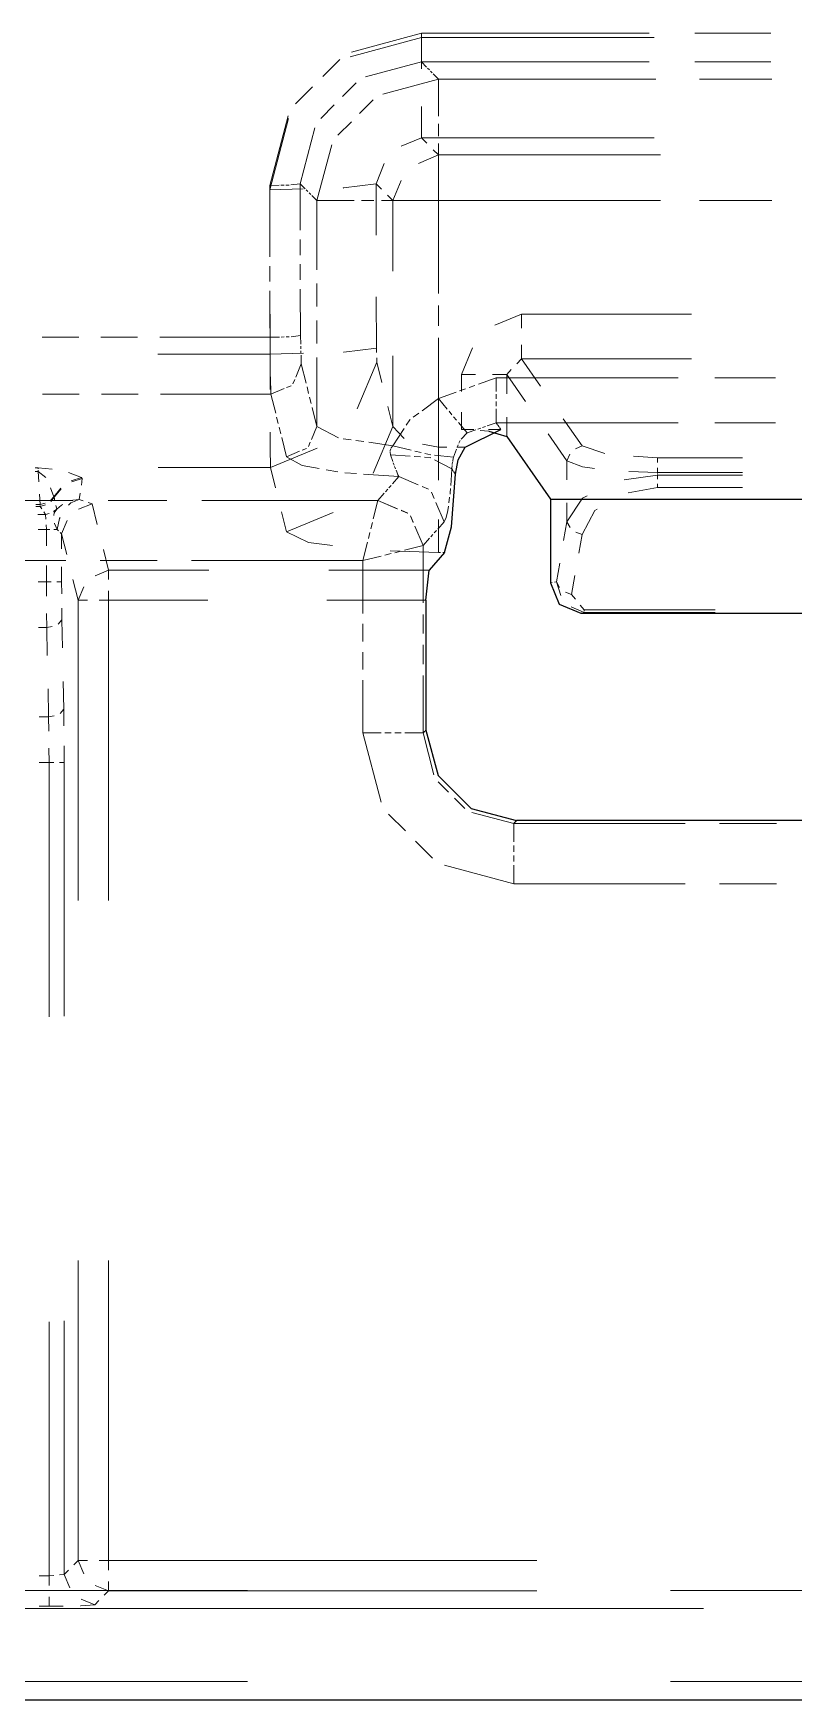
# Model space of a CAD drawing. Header units: millimetres. Extents: x 0 to 1989, y -338 to 950.
# Drawn here: x 1113.3 to 1138.3, y 122.1 to 176.9 of the extents above; entities that cross this region are included whole.
import ezdxf

# ---------------------------------------------------------------- set-up
doc = ezdxf.new("R2010")
doc.units = ezdxf.units.MM
doc.layers.add('DETAIL', color=8, linetype='Continuous')
doc.layers.add('FINE', color=9, linetype='Continuous')

msp = doc.modelspace()

# ---------------------------------------------------------------- linework, layer by layer
at = {"layer": 'DETAIL', "lineweight": 25}
for p, q in [((1127.504, 163.289), (1128.682, 163.874)), ((1128.288, 163.821), (1128.876, 163.642)), ((1130.31, 161.582), (1130.31, 158.83)), ((1126.833, 159.823), (1126.326, 159.243)), ((1126.221, 158.253), (1126.326, 159.243)), ((1126.221, 158.253), (1126.221, 153.981)), ((1131.316, 157.832), (1145.305, 157.832)), ((1147.422, 151.003), (1129.198, 151.003)), ((67.81, 122.082), (1203.81, 122.082))]:
    msp.add_line(p, q, dxfattribs=at)
for points in [[(1128.876, 163.642), (1130.31, 161.582), (1146.31, 161.582)], [(1126.833, 159.823), (1127.059, 160.675), (1127.189, 162.403), (1127.28, 162.874), (1127.504, 163.289)], [(1130.31, 158.83), (1130.605, 158.124), (1131.316, 157.832)], [(1126.221, 153.981), (1126.618, 152.489), (1127.706, 151.401), (1129.198, 151.003)]]:
    msp.add_lwpolyline(points, dxfattribs=at)
at = {"layer": 'FINE', "lineweight": 9}
for p, q in [((1126.07, 176.765), (1123.727, 176.136)), ((1123.775, 176.291), (1126.07, 176.907)), ((1126.07, 176.907), (1126.07, 176.619)), ((1126.07, 176.907), (1133.564, 176.907)), ((1126.07, 175.734), (1126.07, 176.765)), ((1133.72, 176.765), (1126.07, 176.765)), ((1126.07, 176.561), (1126.07, 176.465)), ((1135.063, 176.907), (1137.561, 176.907)), ((1122.826, 175.487), (1123.385, 176.048)), ((1126.07, 176.407), (1126.07, 176.311)), ((1126.07, 175.964), (1124.233, 175.472)), ((1126.07, 175.964), (1126.242, 175.792)), ((1133.564, 175.964), (1126.07, 175.964)), ((1126.276, 175.758), (1126.334, 175.701)), ((1126.368, 175.666), (1126.425, 175.609)), ((1126.46, 175.575), (1126.632, 175.402)), ((1137.561, 175.964), (1135.063, 175.964)), ((1121.931, 174.589), (1122.491, 175.15)), ((1123.922, 175.277), (1123.475, 174.828)), ((1126.632, 175.402), (1124.797, 174.909)), ((1126.632, 175.402), (1133.782, 175.402)), ((1135.212, 175.402), (1137.595, 175.402)), ((1123.206, 174.558), (1122.759, 174.109)), ((1124.485, 174.716), (1124.037, 174.268)), ((1121.083, 171.9), (1121.692, 174.197)), ((1121.705, 174.103), (1121.083, 171.759)), ((1123.769, 173.999), (1123.321, 173.552)), ((1126.632, 173.934), (1126.632, 173.526)), ((1122.568, 173.795), (1122.082, 171.957)), ((1125.406, 173.19), (1126.07, 173.466)), ((1126.07, 173.466), (1126.245, 173.29)), ((1126.07, 173.466), (1133.72, 173.466)), ((1126.632, 173.281), (1126.632, 172.873)), ((1126.632, 172.904), (1125.97, 172.629)), ((1126.456, 173.079), (1126.632, 172.904)), ((1126.632, 172.904), (1133.931, 172.904)), ((1124.581, 171.957), (1124.849, 172.623)), ((1126.632, 172.629), (1126.632, 171.405)), ((1121.39, 171.908), (1121.083, 171.9)), ((1121.086, 170.371), (1121.083, 171.9)), ((1122.179, 171.786), (1121.083, 171.759)), ((1121.083, 171.759), (1121.086, 170.07)), ((1121.553, 171.912), (1121.451, 171.909)), ((1121.717, 171.916), (1121.614, 171.913)), ((1122.082, 171.957), (1121.778, 171.917)), ((1122.251, 171.788), (1122.082, 171.957)), ((1122.082, 171.957), (1122.085, 170.428)), ((1122.341, 171.698), (1122.285, 171.754)), ((1122.431, 171.608), (1122.375, 171.664)), ((1124.753, 171.784), (1124.581, 171.957)), ((1124.584, 170.268), (1124.581, 171.957)), ((1125.408, 172.067), (1125.133, 171.405)), ((1126.632, 171.873), (1126.632, 171.405)), ((1122.634, 171.405), (1122.465, 171.574)), ((1122.634, 169.128), (1122.634, 171.405)), ((1124.103, 171.405), (1124.511, 171.405)), ((1124.756, 171.405), (1125.163, 171.405)), ((1125.133, 171.405), (1124.96, 171.577)), ((1125.133, 169.081), (1125.133, 171.405)), ((1125.408, 171.405), (1126.632, 171.405)), ((1126.163, 171.405), (1126.632, 171.405)), ((1126.632, 171.405), (1126.632, 168.869)), ((1133.931, 171.405), (1126.632, 171.405)), ((1137.595, 171.405), (1135.212, 171.405)), ((1121.088, 169.556), (1121.086, 170.065)), ((1122.086, 170.122), (1122.087, 169.612)), ((1121.089, 168.74), (1121.088, 169.25)), ((1122.087, 169.307), (1122.089, 168.797)), ((1126.632, 169.011), (1126.632, 168.346)), ((1121.093, 166.905), (1121.09, 168.434)), ((1122.089, 168.491), (1122.092, 166.962)), ((1122.634, 167.914), (1122.634, 168.673)), ((1121.09, 168.043), (1121.094, 166.354)), ((1124.592, 166.552), (1124.588, 168.241)), ((1126.632, 167.947), (1126.632, 167.282)), ((1122.634, 166.699), (1122.634, 167.459)), ((1129.359, 167.671), (1128.484, 167.308)), ((1129.359, 167.21), (1129.359, 167.671)), ((1134.954, 167.671), (1129.359, 167.671)), ((1113.596, 166.905), (1114.805, 166.905)), ((1115.53, 166.905), (1116.74, 166.905)), ((1117.465, 166.905), (1121.093, 166.905)), ((1121.399, 166.913), (1121.093, 166.905)), ((1121.097, 166.334), (1121.093, 166.905)), ((1121.563, 166.917), (1121.461, 166.914)), ((1121.727, 166.921), (1121.624, 166.918)), ((1122.092, 166.962), (1121.788, 166.923)), ((1122.092, 166.962), (1122.101, 166.676)), ((1126.632, 166.883), (1126.632, 164.888)), ((1121.094, 166.354), (1117.405, 166.354)), ((1122.189, 166.381), (1121.094, 166.354)), ((1121.094, 166.354), (1121.095, 165.187)), ((1121.099, 166.029), (1121.098, 166.219)), ((1122.103, 166.619), (1122.106, 166.524)), ((1122.108, 166.466), (1122.111, 166.371)), ((1122.113, 166.314), (1122.122, 166.028)), ((1122.634, 163.967), (1122.634, 166.244)), ((1124.596, 166.406), (1124.592, 166.552)), ((1124.606, 166.086), (1124.602, 166.231)), ((1125.133, 163.967), (1125.133, 166.292)), ((1127.746, 166.561), (1127.387, 165.683)), ((1129.208, 166.035), (1129.359, 166.194)), ((1129.359, 166.194), (1129.359, 166.656)), ((1129.982, 165.3), (1129.359, 166.194)), ((1129.359, 166.194), (1134.954, 166.194)), ((1121.102, 165.724), (1121.1, 165.914)), ((1121.123, 165.038), (1121.104, 165.61)), ((1122.122, 166.028), (1121.941, 165.599)), ((1122.122, 166.028), (1122.279, 165.397)), ((1123.96, 164.553), (1124.606, 166.086)), ((1124.771, 165.423), (1124.606, 166.086)), ((1126.632, 165.825), (1126.632, 163.289)), ((1127.852, 165.683), (1127.387, 165.683)), ((1127.387, 165.683), (1127.387, 165.118)), ((1127.947, 165.364), (1128.527, 165.573)), ((1128.876, 165.683), (1128.411, 165.683)), ((1128.527, 165.121), (1128.527, 165.573)), ((1128.527, 165.573), (1134.517, 165.573)), ((1128.876, 165.683), (1129.027, 165.843)), ((1135.715, 165.573), (1137.711, 165.573)), ((1114.819, 165.038), (1113.607, 165.038)), ((1116.758, 165.038), (1115.546, 165.038)), ((1121.553, 165.216), (1121.123, 165.038)), ((1121.783, 165.311), (1121.639, 165.252)), ((1121.905, 165.513), (1121.845, 165.371)), ((1122.31, 165.271), (1122.363, 165.061)), ((1126.632, 164.888), (1127.212, 165.098)), ((1127.328, 165.14), (1127.522, 165.21)), ((1127.638, 165.252), (1127.831, 165.322)), ((1128.527, 164.88), (1128.527, 165.031)), ((1122.394, 164.935), (1122.446, 164.725)), ((1122.478, 164.598), (1122.634, 163.967)), ((1125.133, 163.967), (1124.968, 164.629)), ((1126.092, 164.49), (1126.632, 164.888)), ((1126.92, 164.543), (1126.632, 164.888)), ((1128.527, 164.639), (1128.527, 164.79)), ((1128.527, 164.096), (1128.527, 164.548)), ((1121.363, 164.071), (1121.311, 164.281)), ((1121.447, 163.734), (1121.394, 163.944)), ((1122.634, 163.967), (1122.454, 163.538)), ((1122.634, 163.967), (1123.341, 163.596)), ((1124.487, 162.434), (1125.133, 163.967)), ((1125.504, 163.577), (1125.133, 163.967)), ((1125.804, 164.278), (1125.984, 164.41)), ((1127.074, 164.36), (1126.978, 164.475)), ((1127.227, 164.176), (1127.131, 164.291)), ((1127.573, 163.763), (1127.285, 164.107)), ((1127.387, 164.439), (1127.387, 163.874)), ((1128.177, 163.974), (1128.079, 163.94)), ((1128.527, 164.096), (1128.235, 163.994)), ((1128.575, 164.028), (1128.527, 164.096)), ((1134.517, 164.096), (1128.527, 164.096)), ((1128.6, 163.992), (1128.584, 164.015)), ((1128.625, 163.956), (1128.609, 163.978)), ((1128.682, 163.874), (1128.635, 163.942)), ((1128.876, 163.642), (1128.876, 164.28)), ((1131.352, 163.332), (1130.729, 164.226)), ((1137.711, 164.096), (1135.715, 164.096)), ((1121.635, 162.977), (1121.478, 163.608)), ((1122.417, 163.452), (1122.357, 163.309)), ((1123.497, 163.569), (1123.76, 163.532)), ((1123.918, 163.51), (1124.182, 163.473)), ((1124.34, 163.451), (1125.13, 163.34)), ((1125.13, 163.34), (1125.498, 163.901)), ((1126.632, 163.289), (1126.103, 163.389)), ((1127.347, 163.506), (1127.297, 163.424)), ((1127.573, 163.763), (1127.383, 163.549)), ((1127.387, 163.874), (1127.669, 163.858)), ((1127.387, 163.874), (1127.792, 163.874)), ((1127.865, 163.865), (1127.573, 163.763)), ((1128.021, 163.919), (1127.924, 163.885)), ((1128.007, 163.838), (1128.288, 163.821)), ((1128.278, 163.874), (1128.682, 163.874)), ((1130.237, 163.728), (1130.856, 162.84)), ((1121.109, 162.619), (1122.646, 163.256)), ((1122.065, 163.155), (1121.635, 162.977)), ((1122.295, 163.25), (1122.151, 163.191)), ((1125.042, 163.155), (1125.047, 163.189)), ((1125.052, 163.208), (1125.065, 163.239)), ((1125.053, 163.036), (1125.698, 162.993)), ((1125.735, 163.195), (1125.13, 163.34)), ((1125.827, 162.985), (1126.042, 162.97)), ((1126.058, 163.117), (1125.856, 163.165)), ((1126.38, 163.039), (1126.179, 163.088)), ((1126.498, 162.877), (1127.07, 162.574)), ((1127.124, 162.961), (1126.505, 163.026)), ((1126.632, 162.206), (1126.632, 163.289)), ((1126.904, 163.289), (1126.632, 163.289)), ((1127.504, 163.289), (1127.232, 163.289)), ((1127.274, 163.372), (1127.241, 163.283)), ((1130.949, 163.056), (1130.856, 162.84)), ((1130.856, 162.84), (1130.856, 162.212)), ((1131.352, 163.332), (1131.136, 163.24)), ((1132.102, 163.081), (1131.352, 163.332)), ((1133.834, 162.945), (1133.045, 162.997)), ((1136.632, 162.945), (1133.834, 162.945)), ((1133.834, 162.945), (1133.834, 162.791)), ((1113.47, 162.614), (1113.37, 162.614)), ((1113.37, 162.49), (1113.47, 162.49)), ((1113.47, 162.614), (1113.47, 162.575)), ((1113.927, 162.566), (1113.47, 162.614)), ((1113.47, 162.529), (1113.47, 162.49)), ((1113.47, 162.49), (1113.49, 162.15)), ((1113.47, 162.49), (1113.716, 162.292)), ((1114.892, 162.294), (1114.464, 162.46)), ((1114.892, 162.294), (1114.551, 162.18)), ((1114.904, 162.284), (1114.892, 162.294)), ((1117.415, 162.619), (1121.109, 162.619)), ((1121.109, 162.619), (1121.273, 161.958)), ((1123.322, 162.483), (1122.941, 162.55)), ((1123.937, 162.424), (1123.551, 162.452)), ((1125.326, 162.323), (1124.168, 162.407)), ((1125.116, 162.083), (1125.326, 162.323)), ((1125.219, 162.583), (1125.191, 162.655)), ((1125.326, 162.323), (1125.964, 162.052)), ((1127.07, 162.574), (1127.106, 162.522)), ((1127.099, 162.82), (1127.092, 162.78)), ((1127.113, 162.512), (1127.126, 162.494)), ((1127.133, 162.484), (1127.145, 162.466)), ((1127.152, 162.456), (1127.189, 162.403)), ((1133.834, 162.37), (1132.735, 162.212)), ((1132.889, 162.487), (1133.834, 162.453)), ((1133.834, 162.606), (1133.834, 162.453)), ((1133.834, 162.37), (1133.834, 162.395)), ((1136.632, 162.37), (1133.834, 162.37)), ((1133.834, 162.37), (1133.834, 162.242)), ((1113.515, 161.743), (1113.536, 161.404)), ((1113.874, 161.954), (1113.988, 161.659)), ((1114.212, 161.941), (1113.988, 161.659)), ((1114.228, 161.924), (1113.997, 161.646)), ((1114.92, 162.255), (1114.575, 162.152)), ((1114.819, 161.568), (1114.851, 161.783)), ((1114.889, 162.041), (1114.92, 162.255)), ((1114.92, 162.255), (1114.915, 162.27)), ((1124.64, 161.539), (1124.85, 161.779)), ((1124.892, 161.827), (1124.962, 161.907)), ((1125.004, 161.955), (1125.074, 162.035)), ((1126.092, 161.997), (1126.305, 161.907)), ((1126.397, 161.816), (1126.488, 161.604)), ((1132.872, 161.794), (1133.834, 161.96)), ((1133.834, 162.088), (1133.834, 161.96)), ((1133.834, 161.96), (1136.632, 161.96)), ((1112.684, 161.538), (1114.612, 161.538)), ((1113.536, 161.404), (1113.395, 161.404)), ((1113.395, 161.337), (1113.536, 161.337)), ((1113.698, 161.447), (1113.536, 161.404)), ((1113.536, 161.383), (1113.536, 161.404)), ((1113.536, 161.337), (1113.709, 161.39)), ((1113.536, 161.337), (1113.536, 161.357)), ((1113.536, 161.337), (1113.589, 161.257)), ((1113.988, 161.659), (1113.869, 161.541)), ((1113.882, 161.506), (1113.997, 161.646)), ((1113.973, 161.17), (1114.078, 161.246)), ((1113.988, 161.659), (1113.992, 161.656)), ((1113.995, 161.651), (1113.997, 161.646)), ((1113.997, 161.646), (1114.022, 161.521)), ((1114.053, 161.371), (1114.078, 161.246)), ((1115.239, 161.429), (1114.8, 161.247)), ((1114.951, 161.525), (1114.819, 161.568)), ((1115.769, 161.538), (1117.697, 161.538)), ((1118.854, 161.538), (1124.639, 161.538)), ((1124.639, 161.538), (1124.488, 160.931)), ((1124.639, 161.538), (1125.276, 161.265)), ((1124.64, 161.539), (1125.279, 161.267)), ((1125.404, 161.211), (1125.616, 161.12)), ((1125.407, 161.213), (1125.62, 161.122)), ((1126.542, 161.476), (1126.815, 160.838)), ((1126.997, 161.641), (1126.973, 161.462)), ((1130.856, 161.459), (1130.856, 160.831)), ((1113.707, 161.08), (1113.459, 161.08)), ((1113.707, 161.08), (1113.718, 160.924)), ((1113.73, 160.737), (1113.74, 160.581)), ((1114.425, 160.877), (1114.24, 160.439)), ((1121.635, 160.501), (1123.172, 161.137)), ((1124.457, 160.81), (1124.407, 160.608)), ((1125.707, 161.029), (1125.798, 160.816)), ((1125.711, 161.032), (1125.802, 160.819)), ((1125.857, 160.692), (1126.129, 160.053)), ((1126.815, 160.838), (1126.605, 160.598)), ((1126.632, 159.823), (1126.632, 160.906)), ((1130.856, 160.831), (1130.748, 160.215)), ((1130.856, 160.831), (1130.961, 160.645)), ((1113.472, 160.581), (1113.74, 160.581)), ((1113.74, 160.581), (1113.85, 160.581)), ((1113.74, 160.581), (1113.74, 160.042)), ((1113.982, 160.581), (1114.092, 160.581)), ((1114.092, 160.581), (1114.138, 160.537)), ((1114.194, 160.483), (1114.24, 160.439)), ((1124.296, 160.163), (1124.144, 159.557)), ((1124.377, 160.487), (1124.326, 160.285)), ((1126.451, 160.422), (1126.381, 160.342)), ((1126.563, 160.55), (1126.493, 160.47)), ((1131.153, 160.498), (1131.352, 160.422)), ((1131.244, 159.805), (1131.352, 160.422)), ((1114.379, 159.557), (1112.502, 159.557)), ((1117.384, 159.557), (1115.506, 159.557)), ((1115.782, 159.243), (1115.613, 159.926)), ((1124.144, 159.557), (1118.511, 159.557)), ((1124.75, 159.708), (1124.144, 159.557)), ((1124.144, 157.822), (1124.144, 159.557)), ((1125.074, 159.789), (1124.872, 159.739)), ((1125.042, 159.882), (1126.632, 159.823)), ((1125.397, 159.87), (1125.195, 159.82)), ((1126.126, 160.053), (1126.125, 160.052)), ((1126.129, 160.053), (1126.128, 160.053)), ((1126.632, 159.823), (1126.695, 159.823)), ((1126.77, 159.823), (1126.833, 159.823)), ((1113.74, 159.395), (1113.74, 158.855)), ((1115.782, 159.243), (1115.343, 159.061)), ((1115.782, 158.934), (1115.782, 159.243)), ((1119.077, 159.243), (1115.782, 159.243)), ((1126.326, 159.243), (1123.031, 159.243)), ((1130.618, 159.475), (1130.51, 158.858)), ((1131.007, 158.449), (1131.115, 159.065)), ((1113.74, 158.855), (1113.472, 158.855)), ((1113.74, 158.855), (1113.744, 158.386)), ((1113.74, 158.855), (1113.896, 158.855)), ((1114.613, 158.936), (1114.783, 158.253)), ((1114.968, 158.691), (1114.783, 158.253)), ((1115.782, 158.253), (1115.782, 158.563)), ((1130.373, 158.839), (1130.31, 158.83)), ((1130.51, 158.858), (1130.448, 158.849)), ((1130.51, 158.858), (1130.615, 158.672)), ((1130.51, 158.858), (1130.653, 158.414)), ((1130.807, 158.525), (1131.007, 158.449)), ((1131.007, 158.449), (1131.136, 158.289)), ((1114.252, 157.605), (1114.248, 157.996)), ((1114.783, 158.253), (1114.783, 148.38)), ((1115.782, 158.253), (1115.47, 158.253)), ((1115.782, 148.38), (1115.782, 158.253)), ((1115.782, 158.253), (1119.044, 158.253)), ((1122.959, 158.253), (1126.221, 158.253)), ((1130.992, 158.033), (1131.42, 157.847)), ((1131.291, 158.097), (1131.42, 157.937)), ((1135.726, 157.937), (1131.42, 157.937)), ((1131.42, 157.937), (1131.42, 157.909)), ((1113.476, 157.355), (1113.752, 157.355)), ((1113.748, 157.824), (1113.752, 157.355)), ((1113.931, 157.394), (1113.752, 157.355)), ((1113.752, 157.355), (1113.77, 156.437)), ((1114.252, 157.605), (1114.131, 157.467)), ((1114.27, 156.687), (1114.252, 157.605)), ((1124.144, 156.897), (1124.144, 157.475)), ((1126.129, 157.789), (1126.129, 157.16)), ((1131.316, 157.832), (1131.348, 157.836)), ((1124.144, 155.972), (1124.144, 156.55)), ((1126.129, 156.783), (1126.129, 156.154)), ((1126.129, 155.776), (1126.129, 153.89)), ((1114.311, 154.667), (1114.292, 155.586)), ((1124.144, 153.89), (1124.144, 155.625)), ((1114.311, 154.667), (1114.19, 154.529)), ((1114.316, 154.121), (1114.311, 154.667)), ((1113.99, 154.457), (1113.811, 154.418)), ((1113.811, 154.418), (1113.816, 153.949)), ((1124.752, 153.89), (1124.144, 153.89)), ((1124.752, 151.608), (1124.144, 153.89)), ((1125.076, 153.89), (1124.873, 153.89)), ((1125.4, 153.89), (1125.197, 153.89)), ((1126.129, 153.89), (1125.522, 153.89)), ((1126.157, 153.918), (1126.129, 153.89)), ((1126.129, 153.89), (1126.484, 152.513)), ((1126.172, 153.933), (1126.163, 153.923)), ((1126.187, 153.947), (1126.178, 153.938)), ((1126.221, 153.981), (1126.193, 153.953)), ((1113.822, 153.386), (1113.828, 152.918)), ((1114.327, 152.918), (1114.322, 153.464)), ((1113.984, 152.918), (1113.828, 152.918)), ((1114.327, 144.569), (1114.327, 152.918)), ((1126.625, 152.278), (1126.96, 151.943)), ((1127.16, 151.742), (1127.496, 151.407)), ((1125.546, 150.663), (1124.99, 151.219)), ((1127.731, 151.266), (1129.107, 150.912)), ((1129.107, 150.912), (1129.135, 150.94)), ((1129.107, 150.304), (1129.107, 150.912)), ((1129.107, 150.912), (1134.742, 150.912)), ((1129.14, 150.945), (1129.15, 150.955)), ((1129.155, 150.96), (1129.165, 150.97)), ((1129.17, 150.975), (1129.198, 151.003)), ((1135.869, 150.912), (1137.747, 150.912)), ((1126.437, 149.773), (1125.88, 150.329)), ((1129.107, 149.98), (1129.107, 150.183)), ((1129.107, 149.656), (1129.107, 149.859)), ((1129.107, 148.927), (1126.826, 149.535)), ((1129.107, 148.927), (1129.107, 149.535)), ((1134.742, 148.927), (1129.107, 148.927)), ((1137.747, 148.927), (1135.869, 148.927)), ((1115.782, 126.659), (1115.782, 136.532)), ((1113.828, 134.516), (1113.828, 126.152)), ((1114.327, 126.203), (1114.327, 134.551)), ((1114.966, 126.217), (1114.783, 126.659)), ((1115.782, 126.659), (1115.47, 126.659)), ((1115.782, 126.346), (1115.782, 126.659)), ((1129.862, 126.659), (1115.782, 126.659)), ((1113.828, 126.152), (1113.504, 126.152)), ((1113.984, 126.168), (1113.828, 126.152)), ((1113.828, 126.152), (1113.828, 125.84)), ((1114.327, 126.203), (1114.171, 126.187)), ((1114.47, 126.345), (1114.327, 126.203)), ((1114.327, 126.203), (1114.51, 125.761)), ((1097.165, 125.677), (1120.349, 125.677)), ((1115.782, 125.659), (1115.341, 125.842)), ((1109.989, 125.082), (1135.346, 125.082)), ((1113.504, 125.153), (1113.828, 125.153)), ((1113.828, 125.153), (1114.296, 125.159)), ((1114.885, 125.387), (1115.327, 125.203)), ((1115.327, 125.203), (1115.469, 125.346)), ((1120.349, 122.679), (1097.165, 122.679)), ((1203.81, 122.679), (1134.259, 122.679))]:
    msp.add_line(p, q, dxfattribs=at)
for points in [[(1126.07, 176.253), (1126.07, 176.249), (1126.07, 175.964)], [(1126.632, 175.402), (1126.632, 174.822), (1126.632, 174.179)], [(1126.07, 173.466), (1126.07, 174.462), (1126.07, 174.497)], [(1123.128, 173.239), (1122.634, 171.405), (1123.215, 171.405), (1123.858, 171.405)], [(1126.632, 172.904), (1126.632, 172.447), (1126.632, 172.436)], [(1124.581, 171.957), (1123.514, 171.819), (1123.493, 171.818)], [(1125.133, 171.405), (1125.59, 171.405), (1125.601, 171.405)], [(1133.782, 171.405), (1126.632, 171.405), (1126.632, 169.41)], [(1124.592, 166.552), (1123.525, 166.414), (1123.504, 166.414)], [(1128.876, 165.045), (1128.876, 165.683), (1129.495, 164.795)], [(1121.28, 164.407), (1121.123, 165.038), (1117.486, 165.038)], [(1125.571, 164.013), (1125.689, 164.193), (1125.696, 164.198)], [(1121.099, 163.786), (1121.101, 163.274), (1121.109, 162.619)], [(1122.712, 162.591), (1122.149, 162.69), (1121.635, 162.977)], [(1125.132, 162.816), (1125.053, 163.036), (1125.038, 163.128), (1125.04, 163.135)], [(1125.073, 163.257), (1125.08, 163.272), (1125.13, 163.34)], [(1126.171, 162.962), (1126.361, 162.949), (1126.384, 162.937)], [(1127.222, 163.229), (1127.124, 162.961), (1127.114, 162.915), (1127.102, 162.843)], [(1130.856, 162.84), (1131.366, 162.643), (1131.761, 162.591)], [(1125.174, 162.699), (1125.168, 162.716), (1125.147, 162.772)], [(1125.326, 162.323), (1125.299, 162.38), (1125.261, 162.477), (1125.236, 162.539)], [(1127.07, 162.574), (1127.069, 162.557), (1127.034, 162.035)], [(1127.081, 162.693), (1127.072, 162.602), (1127.07, 162.574)], [(1127.088, 162.757), (1127.087, 162.75), (1127.084, 162.717)], [(1133.834, 162.426), (1133.834, 162.453), (1136.632, 162.453)], [(1127.027, 161.927), (1127.018, 161.792), (1127.012, 161.748)], [(1114.078, 161.246), (1113.999, 161.126), (1113.982, 161.048)], [(1114.279, 161.409), (1114.233, 161.383), (1114.078, 161.246)], [(1114.819, 161.568), (1114.546, 161.461), (1114.463, 161.379)], [(1114.819, 161.568), (1114.612, 161.548), (1114.563, 161.532)], [(1115.409, 160.746), (1115.239, 161.429), (1115.108, 161.473)], [(1126.958, 161.355), (1126.939, 161.21), (1126.881, 160.976), (1126.815, 160.838)], [(1131.522, 161.695), (1131.366, 161.614), (1130.856, 160.831)], [(1131.352, 160.422), (1131.778, 161.205), (1131.85, 161.25)], [(1113.654, 161.161), (1113.707, 161.08), (1113.834, 161.107)], [(1114.004, 160.786), (1114.005, 160.782), (1114.092, 160.581)], [(1114.188, 160.978), (1114.167, 160.939), (1114.092, 160.581)], [(1121.47, 161.163), (1121.635, 160.501), (1122.361, 160.16), (1123.143, 160.055)], [(1125.852, 160.689), (1126.125, 160.052), (1125.518, 159.901)], [(1114.24, 159.944), (1114.24, 160.439), (1114.41, 159.756)], [(1126.339, 160.294), (1126.129, 160.053), (1126.129, 158.166)], [(1114.244, 158.465), (1114.24, 158.855), (1114.24, 159.35)], [(1114.084, 158.855), (1114.088, 158.855), (1114.24, 158.855)], [(1115.095, 158.253), (1115.088, 158.253), (1114.783, 158.253)], [(1131.387, 157.842), (1131.42, 157.847), (1135.726, 157.847)], [(1131.42, 157.875), (1131.42, 157.871), (1131.42, 157.847)], [(1113.793, 155.336), (1113.811, 154.418), (1113.498, 154.418)], [(1113.504, 152.918), (1113.828, 152.918), (1113.828, 144.553)], [(1114.327, 152.918), (1114.175, 152.918), (1114.171, 152.918)], [(1114.783, 136.532), (1114.783, 126.659), (1114.641, 126.516)], [(1115.095, 126.659), (1115.088, 126.659), (1114.783, 126.659)], [(1134.259, 125.677), (1203.81, 125.677), (1204.851, 126.108)], [(1115.64, 125.517), (1115.782, 125.659), (1129.862, 125.659)], [(1115.782, 125.659), (1115.782, 125.964), (1115.782, 125.972)], [(1113.828, 125.465), (1113.828, 125.458), (1113.828, 125.153)], [(1114.859, 125.167), (1114.869, 125.168), (1115.327, 125.203)]]:
    msp.add_lwpolyline(points, dxfattribs=at)

doc.saveas('drawing.dxf')
